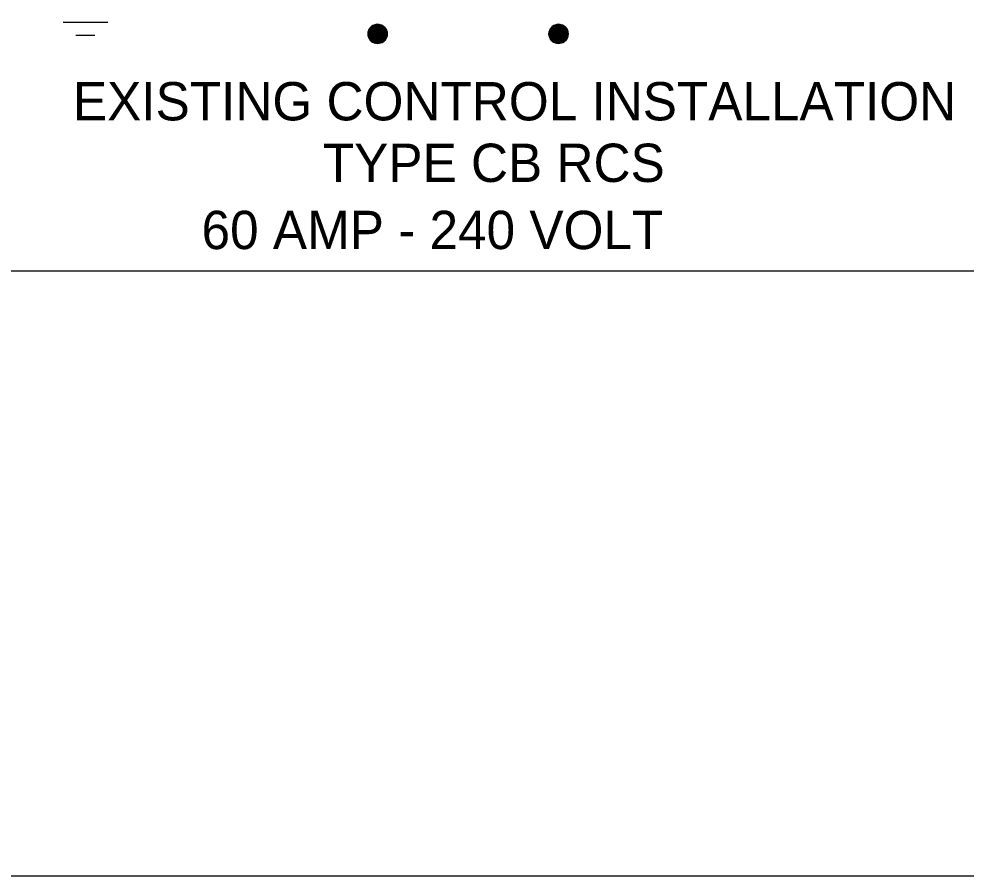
# Model space of a CAD drawing. Extents: x 45035 to 45823, y 31658 to 32158.
# Drawn here: x 45176.6 to 45324.8, y 31657.9 to 31792.1 of the extents above; entities that cross this region are included whole.
import ezdxf

# ---------------------------------------------------------------- set-up
doc = ezdxf.new("R2010")
doc.units = 0
for name, color, linetype in [('Level 35', 7, 'Continuous'), ('Level 59', 7, 'Continuous'), ('Level 60', 7, 'Continuous')]:
    doc.layers.add(name, color=color, linetype=linetype)

msp = doc.modelspace()

# ---------------------------------------------------------------- linework, layer by layer
at = {"layer": 'Level 35'}
msp.add_lwpolyline([(45822.62, 31657.89), (45035.12, 31657.89), (45035.12, 32157.89), (45822.62, 32157.89)], close=True, dxfattribs=at)
at = {"layer": 'Level 59'}
msp.add_lwpolyline([(45035.12, 32157.89), (45822.62, 32157.89), (45822.62, 31657.89), (45035.12, 31657.89)], close=True, dxfattribs=at)
at = {"layer": 'Level 60'}
for p, q in [((45183.46, 31791.55), (45190.46, 31791.55)), ((45185.46, 31789.55), (45188.46, 31789.55)), ((45063.11, 31752.62), (45464.99, 31752.62))]:
    msp.add_line(p, q, dxfattribs=at)
for points in [[(45231.19, 31789.73), (45231.23, 31789.42), (45231.31, 31789.15), (45231.4, 31788.97), (45231.53, 31788.78), (45231.69, 31788.62), (45231.9, 31788.46), (45232.15, 31788.34), (45232.37, 31788.27), (45232.69, 31788.24), (45232.94, 31788.26), (45233.17, 31788.31), (45233.38, 31788.4), (45233.61, 31788.55), (45233.75, 31788.67), (45233.91, 31788.86), (45234.02, 31789.04), (45234.11, 31789.23), (45234.17, 31789.47), (45234.19, 31789.73), (45234.16, 31790.04), (45234.09, 31790.28), (45233.96, 31790.53), (45233.8, 31790.74), (45233.57, 31790.96), (45233.29, 31791.11), (45232.93, 31791.22), (45232.56, 31791.23), (45232.24, 31791.17), (45231.95, 31791.04), (45231.71, 31790.87), (45231.5, 31790.65), (45231.35, 31790.4), (45231.25, 31790.16), (45231.21, 31789.92), (45231.19, 31789.72), (45231.29, 31789.83), (45231.29, 31789.73), (45231.29, 31789.63), (45231.29, 31789.53), (45231.29, 31789.43), (45231.39, 31789.23), (45231.49, 31789.03), (45231.59, 31788.83), (45231.79, 31788.63), (45232.09, 31788.43), (45232.39, 31788.33), (45232.79, 31788.33), (45232.99, 31788.33), (45233.29, 31788.43), (45233.49, 31788.53), (45233.69, 31788.73), (45233.89, 31788.93), (45233.99, 31789.13), (45234.09, 31789.43), (45234.09, 31789.73), (45234.09, 31790.03), (45233.99, 31790.33), (45233.79, 31790.63), (45233.59, 31790.83), (45233.29, 31791.03), (45232.99, 31791.13), (45232.69, 31791.13), (45232.29, 31791.13), (45231.89, 31790.93), (45231.69, 31790.73), (45231.49, 31790.53), (45231.39, 31790.33), (45231.29, 31790.13), (45231.29, 31789.93), (45231.29, 31789.83), (45231.39, 31789.73), (45231.39, 31789.53), (45231.49, 31789.23), (45231.59, 31789.03), (45231.79, 31788.73), (45232.09, 31788.53), (45232.29, 31788.43), (45233.09, 31788.43), (45233.29, 31788.53), (45233.59, 31788.73), (45233.79, 31788.93), (45233.89, 31789.13), (45233.99, 31789.63), (45233.99, 31790.13), (45233.79, 31790.43), (45233.59, 31790.73), (45233.29, 31790.93), (45232.89, 31791.03), (45232.29, 31791.03), (45231.89, 31790.83), (45231.69, 31790.63), (45231.49, 31790.33), (45231.39, 31790.03), (45231.39, 31789.73), (45231.49, 31789.83), (45231.49, 31789.43), (45231.69, 31789.03), (45231.89, 31788.73), (45232.29, 31788.53), (45233.09, 31788.53)], [(45233.09, 31788.53), (45233.59, 31788.83), (45233.89, 31789.43), (45233.89, 31790.13), (45233.69, 31790.43), (45233.29, 31790.83), (45232.89, 31790.93), (45232.29, 31790.93), (45231.89, 31790.73), (45231.59, 31790.33), (45231.49, 31790.13), (45231.49, 31789.83), (45231.59, 31789.63), (45231.59, 31789.33), (45231.79, 31789.03), (45232.09, 31788.73), (45232.29, 31788.63), (45233.09, 31788.63), (45233.49, 31788.83), (45233.79, 31789.33), (45233.79, 31790.13), (45233.39, 31790.63), (45233.09, 31790.83), (45232.19, 31790.83), (45231.89, 31790.53), (45231.69, 31790.33), (45231.59, 31790.13), (45231.59, 31789.63), (45231.69, 31789.73), (45231.69, 31789.33), (45232.09, 31788.83), (45232.39, 31788.73), (45233.09, 31788.73), (45233.49, 31788.93), (45233.69, 31789.33), (45233.69, 31790.13), (45233.29, 31790.63), (45232.89, 31790.73), (45232.19, 31790.73), (45231.89, 31790.43), (45231.69, 31790.23), (45231.69, 31789.73), (45231.79, 31789.63), (45231.79, 31789.33), (45232.09, 31788.93), (45232.29, 31788.83), (45233.09, 31788.83), (45233.49, 31789.03), (45233.59, 31789.33), (45233.59, 31790.13), (45233.29, 31790.53), (45232.99, 31790.63), (45232.19, 31790.63), (45231.79, 31790.23), (45231.79, 31789.63), (45231.89, 31789.73), (45231.89, 31789.33), (45232.09, 31789.03), (45232.29, 31788.93), (45233.09, 31788.93), (45233.29, 31789.03), (45233.49, 31789.23), (45233.49, 31790.13), (45233.29, 31790.43), (45232.99, 31790.53), (45232.19, 31790.53), (45231.89, 31790.23), (45231.89, 31789.73), (45231.99, 31789.63), (45231.99, 31789.33), (45232.09, 31789.13), (45232.29, 31789.03), (45233.09, 31789.03), (45233.39, 31789.23), (45233.39, 31790.13), (45233.29, 31790.33), (45232.99, 31790.43), (45232.19, 31790.43), (45231.99, 31790.23), (45231.99, 31789.63), (45232.09, 31789.73), (45232.09, 31789.33), (45232.29, 31789.13), (45233.09, 31789.13), (45233.29, 31789.33), (45233.29, 31790.23), (45232.99, 31790.33), (45232.19, 31790.33), (45232.09, 31790.23), (45232.09, 31789.73), (45232.19, 31789.63), (45232.19, 31789.33), (45232.29, 31789.23), (45233.09, 31789.23), (45233.19, 31789.33), (45233.19, 31790.13), (45232.99, 31790.23), (45232.19, 31790.23), (45232.19, 31789.63), (45232.29, 31789.73), (45232.29, 31789.33)], [(45259.5, 31789.73), (45259.53, 31789.42), (45259.62, 31789.15), (45259.71, 31788.97), (45259.84, 31788.78), (45260, 31788.62), (45260.21, 31788.46), (45260.46, 31788.34), (45260.67, 31788.27), (45261, 31788.24), (45261.25, 31788.26), (45261.47, 31788.31), (45261.68, 31788.4), (45261.91, 31788.55), (45262.05, 31788.67), (45262.22, 31788.86), (45262.33, 31789.04), (45262.41, 31789.23), (45262.48, 31789.47), (45262.5, 31789.73), (45262.47, 31790.04), (45262.4, 31790.28), (45262.27, 31790.53), (45262.11, 31790.74), (45261.87, 31790.96), (45261.6, 31791.11), (45261.24, 31791.22), (45260.87, 31791.23), (45260.55, 31791.17), (45260.25, 31791.04), (45260.01, 31790.87), (45259.81, 31790.65), (45259.65, 31790.4), (45259.56, 31790.16), (45259.51, 31789.92), (45259.5, 31789.72), (45259.6, 31789.83), (45259.6, 31789.73), (45259.6, 31789.63), (45259.6, 31789.53), (45259.6, 31789.43), (45259.7, 31789.23), (45259.8, 31789.03), (45259.9, 31788.83), (45260.1, 31788.63), (45260.4, 31788.43), (45260.7, 31788.33), (45261.1, 31788.33), (45261.3, 31788.33), (45261.6, 31788.43), (45261.8, 31788.53), (45262, 31788.73), (45262.2, 31788.93), (45262.3, 31789.13), (45262.4, 31789.43), (45262.4, 31789.73), (45262.4, 31790.03), (45262.3, 31790.33), (45262.1, 31790.63), (45261.9, 31790.83), (45261.6, 31791.03), (45261.3, 31791.13), (45261, 31791.13), (45260.6, 31791.13), (45260.2, 31790.93), (45260, 31790.73), (45259.8, 31790.53), (45259.7, 31790.33), (45259.6, 31790.13), (45259.6, 31789.93), (45259.6, 31789.83), (45259.7, 31789.73), (45259.7, 31789.53), (45259.8, 31789.23), (45259.9, 31789.03), (45260.1, 31788.73), (45260.4, 31788.53), (45260.6, 31788.43), (45261.4, 31788.43), (45261.6, 31788.53), (45261.9, 31788.73), (45262.1, 31788.93), (45262.2, 31789.13), (45262.3, 31789.63), (45262.3, 31790.13), (45262.1, 31790.43), (45261.9, 31790.73), (45261.6, 31790.93), (45261.2, 31791.03), (45260.6, 31791.03), (45260.2, 31790.83), (45260, 31790.63), (45259.8, 31790.33), (45259.7, 31790.03), (45259.7, 31789.73), (45259.8, 31789.83), (45259.8, 31789.43), (45260, 31789.03), (45260.2, 31788.73), (45260.6, 31788.53), (45261.4, 31788.53)], [(45261.4, 31788.53), (45261.9, 31788.83), (45262.2, 31789.43), (45262.2, 31790.13), (45262, 31790.43), (45261.6, 31790.83), (45261.2, 31790.93), (45260.6, 31790.93), (45260.2, 31790.73), (45259.9, 31790.33), (45259.8, 31790.13), (45259.8, 31789.83), (45259.9, 31789.63), (45259.9, 31789.33), (45260.1, 31789.03), (45260.4, 31788.73), (45260.6, 31788.63), (45261.4, 31788.63), (45261.8, 31788.83), (45262.1, 31789.33), (45262.1, 31790.13), (45261.7, 31790.63), (45261.4, 31790.83), (45260.5, 31790.83), (45260.2, 31790.53), (45260, 31790.33), (45259.9, 31790.13), (45259.9, 31789.63), (45260, 31789.73), (45260, 31789.33), (45260.4, 31788.83), (45260.7, 31788.73), (45261.4, 31788.73), (45261.8, 31788.93), (45262, 31789.33), (45262, 31790.13), (45261.6, 31790.63), (45261.2, 31790.73), (45260.5, 31790.73), (45260.2, 31790.43), (45260, 31790.23), (45260, 31789.73), (45260.1, 31789.63), (45260.1, 31789.33), (45260.4, 31788.93), (45260.6, 31788.83), (45261.4, 31788.83), (45261.8, 31789.03), (45261.9, 31789.33), (45261.9, 31790.13), (45261.6, 31790.53), (45261.3, 31790.63), (45260.5, 31790.63), (45260.1, 31790.23), (45260.1, 31789.63), (45260.2, 31789.73), (45260.2, 31789.33), (45260.4, 31789.03), (45260.6, 31788.93), (45261.4, 31788.93), (45261.6, 31789.03), (45261.8, 31789.23), (45261.8, 31790.13), (45261.6, 31790.43), (45261.3, 31790.53), (45260.5, 31790.53), (45260.2, 31790.23), (45260.2, 31789.73), (45260.3, 31789.63), (45260.3, 31789.33), (45260.4, 31789.13), (45260.6, 31789.03), (45261.4, 31789.03), (45261.7, 31789.23), (45261.7, 31790.13), (45261.6, 31790.33), (45261.3, 31790.43), (45260.5, 31790.43), (45260.3, 31790.23), (45260.3, 31789.63), (45260.4, 31789.73), (45260.4, 31789.33), (45260.6, 31789.13), (45261.4, 31789.13), (45261.6, 31789.33), (45261.6, 31790.23), (45261.3, 31790.33), (45260.5, 31790.33), (45260.4, 31790.23), (45260.4, 31789.73), (45260.5, 31789.63), (45260.5, 31789.33), (45260.6, 31789.23), (45261.4, 31789.23), (45261.5, 31789.33), (45261.5, 31790.13), (45261.3, 31790.23), (45260.5, 31790.23), (45260.5, 31789.63), (45260.6, 31789.73), (45260.6, 31789.33)], [(45232.29, 31789.33), (45233.09, 31789.33), (45233.09, 31790.13), (45232.29, 31790.13), (45232.29, 31789.73), (45232.39, 31789.63), (45232.39, 31789.43), (45232.99, 31789.43), (45232.99, 31790.03), (45232.39, 31790.03), (45232.39, 31789.63), (45232.49, 31789.73), (45232.49, 31789.53), (45232.89, 31789.53), (45232.89, 31789.93), (45232.49, 31789.93), (45232.49, 31789.73), (45232.59, 31789.63), (45232.79, 31789.63), (45232.79, 31789.83), (45232.59, 31789.83), (45232.59, 31789.63), (45232.69, 31789.73), (45232.79, 31789.63)], [(45260.6, 31789.33), (45261.4, 31789.33), (45261.4, 31790.13), (45260.6, 31790.13), (45260.6, 31789.73), (45260.7, 31789.63), (45260.7, 31789.43), (45261.3, 31789.43), (45261.3, 31790.03), (45260.7, 31790.03), (45260.7, 31789.63), (45260.8, 31789.73), (45260.8, 31789.53), (45261.2, 31789.53), (45261.2, 31789.93), (45260.8, 31789.93), (45260.8, 31789.73), (45260.9, 31789.63), (45261.1, 31789.63), (45261.1, 31789.83), (45260.9, 31789.83), (45260.9, 31789.63), (45261, 31789.73), (45261.1, 31789.63)]]:
    msp.add_lwpolyline(points, dxfattribs=at)
for centre in [(45232.69, 31789.73), (45261, 31789.73)]:
    msp.add_circle(centre, 1.5, dxfattribs=at)

# ---------------------------------------------------------------- texts
at = {"layer": 'Level 59'}
for s, p in [('EXISTING CONTROL INSTALLATION', (45185.01, 31776.19)), ('TYPE CB RCS', (45224.11, 31766.55)), ('60 AMP - 240 VOLT', (45205.14, 31756.04))]:
    msp.add_text(s, height=6, dxfattribs=at).set_placement(p)

doc.saveas('drawing.dxf')
